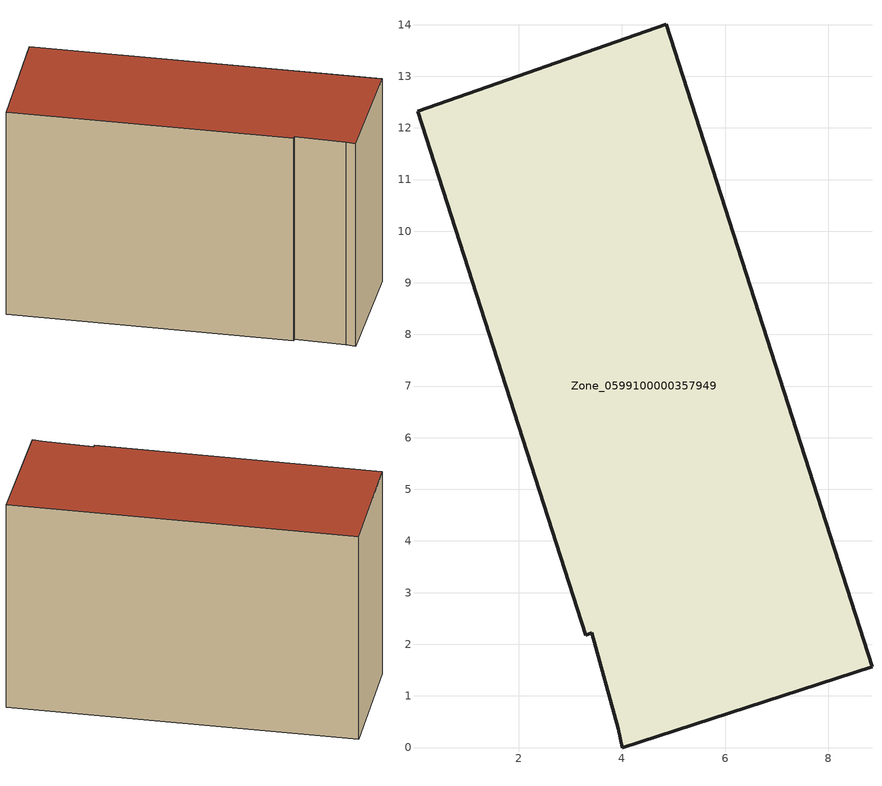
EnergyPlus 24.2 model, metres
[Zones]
Zone_0599100000357949
 floor ground (C_G): 3.93,0.36 3.42,2.23 3.31,2.18 0.04,12.32 4.86,14 8.85,1.56 4.01,0 z3.14
 wall outside (C_F): 4.86,14 0.04,12.32 3.31,2.18 3.42,2.23 3.93,0.36 4.01,0 8.85,1.56 4.86,14 z3.14:11.49
 roof outside (C_R): 3.42,2.23 3.93,0.36 4.01,0 8.85,1.56 4.86,14 0.04,12.32 3.31,2.18 z11.49
[BUILDING]
Pand.0599100000357949: North Axis=0; Terrain=City; Loads Convergence Tolerance Value=0.04; Temperature Convergence Tolerance Value=0.4; Solar Distribution=FullExterior; Maximum Number of Warmup Days=25; Minimum Number of Warmup Days=1
[Site:Location]
Rotterdam.The.Hague.AP_ZH_NLD Design_Conditions: Latitude=51.96; Longitude=4.45; Time Zone=1; Elevation=-4.5
[SITE:GROUNDTEMPERATURE:BUILDINGSURFACE]
18, 18, 18, 18, 18, 18, 18, 18, 18, 18, 18, 18
[MATERIAL] Thermal Absorptance=0.9; Solar Absorptance=0.7; Visible Absorptance=0.7
Name | Roughness | Thickness | Conductivity | Density | Specific Heat
G.TI.1992-2005 | MediumSmooth | 0.15 | 0.06 | 540 | 1210
F.TI.1992-2005 | Rough | 0.3 | 0.12 | 1920 | 840
R.TI.1992-2005 | MediumRough | 0.2 | 0.08 | 1500 | 1000
[CONSTRUCTION]
C_G: G.TI.1992-2005
C_F: F.TI.1992-2005
C_R: R.TI.1992-2005
[ZONE]
Zone_0599100000357949: Type=1; Multiplier=1; Ceiling Height=Autocalculate; Volume=Autocalculate; Floor Area=autocalculate; Part of Total Floor Area=Yes
[ZONEINFILTRATION:DESIGNFLOWRATE]
Infil_Zone_0599100000357949: Zone or ZoneList or Space or SpaceList=Zone_0599100000357949; Schedule=AlwaysOn; Design Flow Rate Calculation Method=Flow/Area; Flow Rate per Floor Area=0.0015; Constant Term Coefficient=1; Temperature Term Coefficient=0; Velocity Term Coefficient=0; Velocity Squared Term Coefficient=0
[HVACTEMPLATE:ZONE:IDEALLOADSAIRSYSTEM]
Zone_0599100000357949: Maximum Heating Supply Air Temperature=50; Minimum Cooling Supply Air Temperature=13; Maximum Heating Supply Air Humidity Ratio=0.0156; Minimum Cooling Supply Air Humidity Ratio=0.0077; Heating Limit=NoLimit; Cooling Limit=NoLimit; Dehumidification Control Type=ConstantSensibleHeatRatio; Cooling Sensible Heat Ratio=0.7; Dehumidification Setpoint=60; Humidification Control Type=None; Humidification Setpoint=30; Outdoor Air Method=None; Outdoor Air Flow Rate per Person=0.00944; Outdoor Air Flow Rate per Zone Floor Area=0; Outdoor Air Flow Rate per Zone=0; Demand Controlled Ventilation Type=None; Outdoor Air Economizer Type=NoEconomizer; Heat Recovery Type=None; Sensible Heat Recovery Effectiveness=0.7; Latent Heat Recovery Effectiveness=0.65
[ZONECONTROL:THERMOSTAT]
ThermostatControl_Zone_0599100000357949: Zone or ZoneList=Zone_0599100000357949; Control Type Schedule=DualSetpointControlType; Control 1=Thermostat_Zone_0599100000357949; Temperature Difference Between Cutout And Setpoint=0
[THERMOSTATSETPOINT:DUALSETPOINT]
Thermostat_Zone_0599100000357949: Heating Setpoint Temperature Schedule=HeatingSetpoint_Zone_0599100000357949; Cooling Setpoint Temperature Schedule=CoolingSetpoint_Zone_0599100000357949
[SCHEDULE:COMPACT]
HeatingSetpoint_Zone_0599100000357949: Through: 12/31, For: AllDays, Until: 24:00, 21
CoolingSetpoint_Zone_0599100000357949: Through: 12/31, For: AllDays, Until: 24:00, 24
DualSetpointControlType: Through: 12/31, For: AllDays, Until: 24:00, 4
AlwaysOn: Through: 12/31, For: AllDays, Until: 24:00, 1
